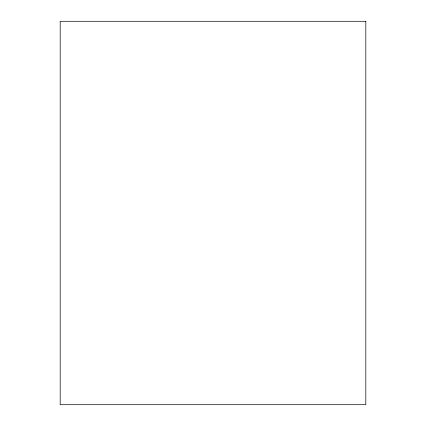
<?xml version="1.0" encoding="UTF-8"?>
<svg xmlns="http://www.w3.org/2000/svg" width="426" height="426" viewBox="0 0 426 426"><rect width="100%" height="100%" fill="white"/><g stroke="black" fill="none" stroke-linecap="round" stroke-linejoin="round"><path stroke-width="0.64" d="M365.812 21.3L60.188 21.3L60.188 404.7L365.812 404.7L365.812 21.3"/></g></svg>
